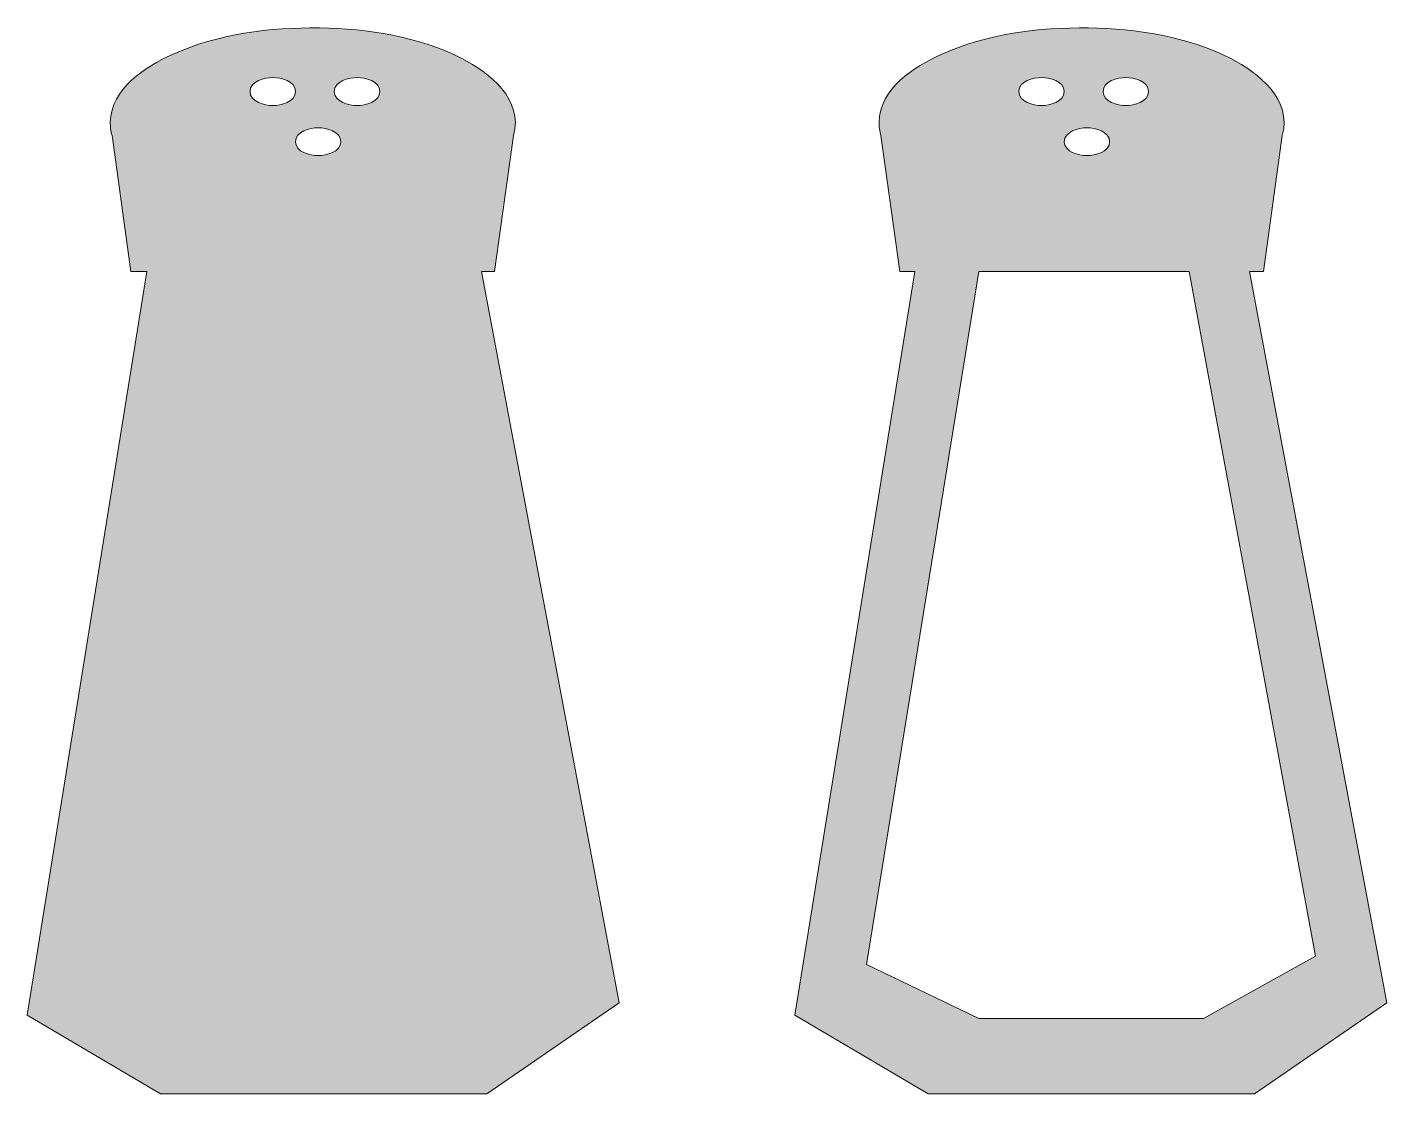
# Model space of a CAD drawing. Header units: inches. Extents: x 0 to 102, y 0 to 80.
import ezdxf

# ---------------------------------------------------------------- set-up
doc = ezdxf.new("R2010")
doc.units = ezdxf.units.IN
doc.header["$MEASUREMENT"] = 0
doc.layers.add('Layer 1', color=7, linetype='Continuous')

msp = doc.modelspace()

# ---------------------------------------------------------------- hatches: boundary and pattern name
at = {"layer": 'Layer 1', "true_color": 0x1b75bb}
h = msp.add_hatch(color=152, dxfattribs=at)
h.dxf.hatch_style = 2
edge = h.paths.add_edge_path()
edge.add_spline(control_points=[(34.35, 0), (34.35, 0), (44.23, 6.79), (44.23, 6.79), (44.23, 6.79), (33.96, 61.46), (33.96, 61.46), (33.96, 61.46), (34.93, 61.46), (34.93, 61.46), (34.93, 61.46), (36.35, 71.64), (36.35, 71.64), (37.09, 74.3), (34.57, 76.32), (32.49, 77.38), (29.25, 79.03), (25.46, 79.62), (21.85, 79.67), (18.14, 79.73), (14.26, 79.23), (10.85, 77.69), (8.83, 76.78), (6.25, 75.14), (6.21, 72.63), (6.2, 72.3), (6.25, 71.97), (6.34, 71.64), (6.34, 71.64), (7.75, 61.46), (7.75, 61.46), (7.75, 61.46), (8.95, 61.46), (8.95, 61.46), (8.95, 61.46), (0, 5.87), (0, 5.87), (0, 5.87), (9.95, 0), (9.95, 0), (9.95, 0), (34.35, 0), (34.35, 0)], knot_values=[0, 0, 0, 0, 1, 1, 1, 2, 2, 2, 3, 3, 3, 4, 4, 4, 5, 5, 5, 6, 6, 6, 7, 7, 7, 8, 8, 8, 9, 9, 9, 10, 10, 10, 11, 11, 11, 12, 12, 12, 13, 13, 13, 14, 14, 14, 14], degree=3, periodic=1)
edge = h.paths.add_edge_path()
edge.add_spline(control_points=[(26.35, 74.92), (26.35, 74.13), (25.25, 73.87), (24.65, 73.87), (24.05, 73.87), (22.95, 74.13), (22.95, 74.92), (22.95, 75.7), (24.05, 75.96), (24.65, 75.96), (25.25, 75.96), (26.35, 75.7), (26.35, 74.92)], knot_values=[0, 0, 0, 0, 1, 1, 1, 2, 2, 2, 3, 3, 3, 4, 4, 4, 4], degree=3, periodic=1)
edge = h.paths.add_edge_path()
edge.add_spline(control_points=[(23.44, 71.17), (23.44, 70.39), (22.35, 70.13), (21.75, 70.13), (21.14, 70.13), (20.05, 70.39), (20.05, 71.17), (20.05, 71.95), (21.14, 72.21), (21.75, 72.21), (22.35, 72.21), (23.44, 71.95), (23.44, 71.17)], knot_values=[0, 0, 0, 0, 1, 1, 1, 2, 2, 2, 3, 3, 3, 4, 4, 4, 4], degree=3, periodic=1)
edge = h.paths.add_edge_path()
edge.add_spline(control_points=[(20.05, 74.92), (20.05, 74.13), (18.95, 73.87), (18.35, 73.87), (17.75, 73.87), (16.65, 74.13), (16.65, 74.92), (16.65, 75.7), (17.75, 75.96), (18.35, 75.96), (18.95, 75.96), (20.05, 75.7), (20.05, 74.92)], knot_values=[0, 0, 0, 0, 1, 1, 1, 2, 2, 2, 3, 3, 3, 4, 4, 4, 4], degree=3, periodic=1)
at = {"layer": 'Layer 1', "true_color": 0x274391}
h = msp.add_hatch(color=177, dxfattribs=at)
h.dxf.hatch_style = 2
edge = h.paths.add_edge_path()
edge.add_spline(control_points=[(91.72, 0), (91.72, 0), (101.6, 6.79), (101.6, 6.79), (101.6, 6.79), (91.33, 61.46), (91.33, 61.46), (91.33, 61.46), (92.38, 61.46), (92.38, 61.46), (92.38, 61.46), (93.79, 71.64), (93.79, 71.64), (94.54, 74.3), (92.02, 76.32), (89.94, 77.38), (86.7, 79.03), (82.9, 79.62), (79.3, 79.67), (75.59, 79.73), (71.71, 79.23), (68.3, 77.69), (66.28, 76.78), (63.7, 75.14), (63.66, 72.63), (63.65, 72.3), (63.7, 71.97), (63.79, 71.64), (63.79, 71.64), (65.2, 61.46), (65.2, 61.46), (65.2, 61.46), (66.33, 61.46), (66.33, 61.46), (66.33, 61.46), (57.37, 5.87), (57.37, 5.87), (57.37, 5.87), (67.32, 0), (67.32, 0), (67.32, 0), (91.72, 0), (91.72, 0)], knot_values=[0, 0, 0, 0, 1, 1, 1, 2, 2, 2, 3, 3, 3, 4, 4, 4, 5, 5, 5, 6, 6, 6, 7, 7, 7, 8, 8, 8, 9, 9, 9, 10, 10, 10, 11, 11, 11, 12, 12, 12, 13, 13, 13, 14, 14, 14, 14], degree=3, periodic=1)
edge = h.paths.add_edge_path()
edge.add_spline(control_points=[(83.8, 74.92), (83.8, 74.13), (82.7, 73.87), (82.1, 73.87), (81.5, 73.87), (80.4, 74.13), (80.4, 74.92), (80.4, 75.7), (81.5, 75.96), (82.1, 75.96), (82.7, 75.96), (83.8, 75.7), (83.8, 74.92)], knot_values=[0, 0, 0, 0, 1, 1, 1, 2, 2, 2, 3, 3, 3, 4, 4, 4, 4], degree=3, periodic=1)
edge = h.paths.add_edge_path()
edge.add_spline(control_points=[(80.89, 71.17), (80.89, 70.39), (79.8, 70.13), (79.19, 70.13), (78.59, 70.13), (77.5, 70.39), (77.5, 71.17), (77.5, 71.95), (78.59, 72.21), (79.19, 72.21), (79.8, 72.21), (80.89, 71.95), (80.89, 71.17)], knot_values=[0, 0, 0, 0, 1, 1, 1, 2, 2, 2, 3, 3, 3, 4, 4, 4, 4], degree=3, periodic=1)
edge = h.paths.add_edge_path()
edge.add_spline(control_points=[(77.5, 74.92), (77.5, 74.13), (76.4, 73.87), (75.8, 73.87), (75.2, 73.87), (74.1, 74.13), (74.1, 74.92), (74.1, 75.7), (75.2, 75.96), (75.8, 75.96), (76.4, 75.96), (77.5, 75.7), (77.5, 74.92)], knot_values=[0, 0, 0, 0, 1, 1, 1, 2, 2, 2, 3, 3, 3, 4, 4, 4, 4], degree=3, periodic=1)
h.paths.add_polyline_path([(96.26, 10.3), (87.91, 5.62), (71.11, 5.62), (62.72, 9.66), (71.11, 61.46), (86.84, 61.46)])

# ---------------------------------------------------------------- linework, layer by layer
at = {"layer": 'Layer 1', "lineweight": 0}
msp.add_lwpolyline([(96.26, 10.3), (87.91, 5.62), (71.11, 5.62), (62.72, 9.66), (71.11, 61.46), (86.84, 61.46), (96.26, 10.3)], dxfattribs=at)
for points, knots in [([(34.35, 0), (34.35, 0), (44.23, 6.79), (44.23, 6.79), (44.23, 6.79), (33.96, 61.46), (33.96, 61.46), (33.96, 61.46), (34.93, 61.46), (34.93, 61.46), (34.93, 61.46), (36.35, 71.64), (36.35, 71.64), (37.09, 74.3), (34.57, 76.32), (32.49, 77.38), (29.25, 79.03), (25.46, 79.62), (21.85, 79.67), (18.14, 79.73), (14.26, 79.23), (10.85, 77.69), (8.83, 76.78), (6.25, 75.14), (6.21, 72.63), (6.2, 72.3), (6.25, 71.97), (6.34, 71.64), (6.34, 71.64), (7.75, 61.46), (7.75, 61.46), (7.75, 61.46), (8.95, 61.46), (8.95, 61.46), (8.95, 61.46), (0, 5.87), (0, 5.87), (0, 5.87), (9.95, 0), (9.95, 0), (9.95, 0), (34.35, 0), (34.35, 0)], [0, 0, 0, 0, 1, 1, 1, 2, 2, 2, 3, 3, 3, 4, 4, 4, 5, 5, 5, 6, 6, 6, 7, 7, 7, 8, 8, 8, 9, 9, 9, 10, 10, 10, 11, 11, 11, 12, 12, 12, 13, 13, 13, 14, 14, 14, 14]), ([(91.72, 0), (91.72, 0), (101.6, 6.79), (101.6, 6.79), (101.6, 6.79), (91.33, 61.46), (91.33, 61.46), (91.33, 61.46), (92.38, 61.46), (92.38, 61.46), (92.38, 61.46), (93.79, 71.64), (93.79, 71.64), (94.54, 74.3), (92.02, 76.32), (89.94, 77.38), (86.7, 79.03), (82.9, 79.62), (79.3, 79.67), (75.59, 79.73), (71.71, 79.23), (68.3, 77.69), (66.28, 76.78), (63.7, 75.14), (63.66, 72.63), (63.65, 72.3), (63.7, 71.97), (63.79, 71.64), (63.79, 71.64), (65.2, 61.46), (65.2, 61.46), (65.2, 61.46), (66.33, 61.46), (66.33, 61.46), (66.33, 61.46), (57.37, 5.87), (57.37, 5.87), (57.37, 5.87), (67.32, 0), (67.32, 0), (67.32, 0), (91.72, 0), (91.72, 0)], [0, 0, 0, 0, 1, 1, 1, 2, 2, 2, 3, 3, 3, 4, 4, 4, 5, 5, 5, 6, 6, 6, 7, 7, 7, 8, 8, 8, 9, 9, 9, 10, 10, 10, 11, 11, 11, 12, 12, 12, 13, 13, 13, 14, 14, 14, 14]), ([(20.05, 74.92), (20.05, 74.13), (18.95, 73.87), (18.35, 73.87), (17.75, 73.87), (16.65, 74.13), (16.65, 74.92), (16.65, 75.7), (17.75, 75.96), (18.35, 75.96), (18.95, 75.96), (20.05, 75.7), (20.05, 74.92)], [0, 0, 0, 0, 1, 1, 1, 2, 2, 2, 3, 3, 3, 4, 4, 4, 4]), ([(26.35, 74.92), (26.35, 74.13), (25.25, 73.87), (24.65, 73.87), (24.05, 73.87), (22.95, 74.13), (22.95, 74.92), (22.95, 75.7), (24.05, 75.96), (24.65, 75.96), (25.25, 75.96), (26.35, 75.7), (26.35, 74.92)], [0, 0, 0, 0, 1, 1, 1, 2, 2, 2, 3, 3, 3, 4, 4, 4, 4]), ([(77.5, 74.92), (77.5, 74.13), (76.4, 73.87), (75.8, 73.87), (75.2, 73.87), (74.1, 74.13), (74.1, 74.92), (74.1, 75.7), (75.2, 75.96), (75.8, 75.96), (76.4, 75.96), (77.5, 75.7), (77.5, 74.92)], [0, 0, 0, 0, 1, 1, 1, 2, 2, 2, 3, 3, 3, 4, 4, 4, 4]), ([(83.8, 74.92), (83.8, 74.13), (82.7, 73.87), (82.1, 73.87), (81.5, 73.87), (80.4, 74.13), (80.4, 74.92), (80.4, 75.7), (81.5, 75.96), (82.1, 75.96), (82.7, 75.96), (83.8, 75.7), (83.8, 74.92)], [0, 0, 0, 0, 1, 1, 1, 2, 2, 2, 3, 3, 3, 4, 4, 4, 4]), ([(23.44, 71.17), (23.44, 70.39), (22.35, 70.13), (21.75, 70.13), (21.14, 70.13), (20.05, 70.39), (20.05, 71.17), (20.05, 71.95), (21.14, 72.21), (21.75, 72.21), (22.35, 72.21), (23.44, 71.95), (23.44, 71.17)], [0, 0, 0, 0, 1, 1, 1, 2, 2, 2, 3, 3, 3, 4, 4, 4, 4]), ([(80.89, 71.17), (80.89, 70.39), (79.8, 70.13), (79.19, 70.13), (78.59, 70.13), (77.5, 70.39), (77.5, 71.17), (77.5, 71.95), (78.59, 72.21), (79.19, 72.21), (79.8, 72.21), (80.89, 71.95), (80.89, 71.17)], [0, 0, 0, 0, 1, 1, 1, 2, 2, 2, 3, 3, 3, 4, 4, 4, 4])]:
    msp.add_open_spline(points, degree=3, knots=knots, dxfattribs=at)

doc.saveas('drawing.dxf')
